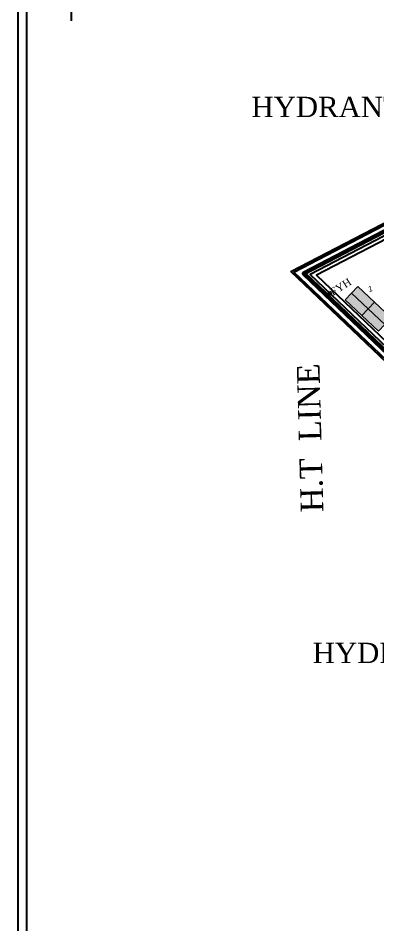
# Model space of a CAD drawing. Header units: inches. Extents: x -1774894 to -657573, y 144736 to 934842.
# Drawn here: x -1774894 to -1679523, y 486495 to 727260 of the extents above; entities that cross this region are included whole.
import ezdxf

# ---------------------------------------------------------------- set-up
doc = ezdxf.new("R2010")
doc.units = ezdxf.units.IN
doc.header["$MEASUREMENT"] = 0
for name, color, linetype in [('A-ANNO-TEXT', 7, 'Continuous'), ('A-WALL-PRHT-EXTR', 8, 'Continuous'), ('C-ROAD-OTLN', 142, 'Continuous'), ('I-LEGEND-TEXT', 1, 'Continuous')]:
    doc.layers.add(name, color=color, linetype=linetype)
for name, color, linetype, lineweight in [('Container', 5, 'Continuous', 9), ('grid', 7, 'Continuous', 18), ('P FIRE', 6, 'Continuous', 35), ('P FIXTURE', 54, 'Continuous', 30), ('P TEXT', 255, 'Continuous', 20)]:
    doc.layers.add(name, color=color, linetype=linetype, lineweight=lineweight)
doc.layers.add('PAVED AREA', color=7, linetype='Continuous', true_color=0xf2f2f2)
doc.styles.add('2MM', font='romans', dxfattribs={"height": 0.07874})
doc.styles.add('ARIAL', font='arial.ttf')
doc.styles.add('TIMES', font='times.ttf')

# ---------------------------------------------------------------- blocks, each defined once
blk = doc.blocks.new('A$C504613C0')
at = {"layer": 'P FIXTURE', "ltscale": 7.5}
blk.add_hatch(color=256, dxfattribs=at).paths.add_polyline_path([(900, 2041), (0, 2041), (0, 1441)])
blk.add_line((900, 2041), (0, 1441), dxfattribs=at)
blk.add_lwpolyline([(0, 2041), (0, 1441), (900, 1441), (900, 2041)], close=True, dxfattribs=at)
at = {"layer": 'P TEXT', "ltscale": 3, "insert": (942, 2748), "char_height": 2000, "width": 301259.33, "attachment_point": 1, "style": '2MM'}
blk.add_mtext('{\\fBookman Old Style|b0|i0|c0|p18;FYH}', dxfattribs=at)

msp = doc.modelspace()

# ---------------------------------------------------------------- hatches: boundary and pattern name
at = {"layer": 'grid'}
h = msp.add_hatch(color=256, dxfattribs=at)
h.set_gradient(color1=(158, 158, 255), color2=(173, 173, 255), one_color=1, tint=0.84, name='CYLINDER')
h.paths.add_polyline_path([(-1675953.032, 647645.003), (-1684804.176, 656021.175), (-1685076.867, 655741.486), (-1686484.437, 654254.1), (-1677629.066, 645873.929)])
h.paths.add_polyline_path([(-1677629.066, 645873.929), (-1686484.437, 654254.1), (-1688160.471, 652483.026), (-1679305.1, 644102.855)])

# ---------------------------------------------------------------- linework, layer by layer
at = {"layer": 'A-WALL-PRHT-EXTR', "ltscale": 0.2}
for p, q in [((-1702582.582, 659943.889), (-1657623.513, 683339.156)), ((-1701816.639, 659835.18), (-1657457.156, 682918.443)), ((-1603612.553, 565541.704), (-1702582.582, 659943.889)), ((-1603301.958, 565867.328), (-1701816.639, 659835.18))]:
    msp.add_line(p, q, dxfattribs=at)
at = {"layer": 'C-ROAD-OTLN', "linetype": 'Continuous'}
for points in [[(-1623915.438, 783990.845), (-1574156.038, 697033.784), (-1627778.145, 688589.264), (-1656514.465, 680534.399), (-1697476.296, 659219.167), (-1601334.176, 567514.373), (-1594127.483, 557381.169)], [(-1623047.495, 784487.508), (-1572567.738, 696271.589), (-1627564.682, 687610.556), (-1656144.782, 679599.48), (-1695774.201, 658977.593), (-1600574.717, 568171.93), (-1593312.56, 557960.738)]]:
    msp.add_lwpolyline(points, dxfattribs=at)
at = {"layer": 'Container'}
msp.add_line((-1680380.717, 651835.089), (-1683732.786, 648292.941), dxfattribs=at)
for points in [[(-1686484.437, 654254.1), (-1677629.066, 645873.929), (-1675953.032, 647645.003), (-1684808.402, 656025.175)], [(-1688160.471, 652483.026), (-1679305.1, 644102.855), (-1677629.066, 645873.929), (-1686484.437, 654254.1)]]:
    msp.add_lwpolyline(points, close=True, dxfattribs=at)
at = {"layer": 'I-LEGEND-TEXT', "color": 7}
for points in [[(-1774893.882, 934841.915), (-657572.561, 934841.915), (-657572.561, 144736.124), (-1774893.882, 144736.124)], [(-1772593.882, 932541.915), (-659872.561, 932541.915), (-659872.561, 147036.124), (-1772593.882, 147036.124)]]:
    msp.add_lwpolyline(points, close=True, dxfattribs=at)
at = {"layer": 'P FIRE', "lineweight": 60}
msp.add_lwpolyline([(-1624783.382, 783494.182), (-1575744.337, 697795.98), (-1627991.608, 689567.972), (-1656884.147, 681469.318), (-1699178.391, 659460.741), (-1602093.635, 566856.817), (-1594362.836, 555986.676), (-1588377.507, 560243.418), (-1586481.983, 560985.388), (-1517064.567, 592307.074), (-1475275.668, 610650.943), (-1445713.886, 628996.528), (-1333323.285, 698788.162)], dxfattribs=at)
at = {"layer": 'P FIRE', "ltscale": 7.5, "const_width": 50}
msp.add_lwpolyline([(-1692739.96, 653784.874), (-1693045.717, 653611.112)], dxfattribs=at)
at = {"layer": 'PAVED AREA'}
msp.add_line((-1760784.507, 726570.5), (-1760784.507, 849283.99), dxfattribs=at)

# ---------------------------------------------------------------- block references
at = {"layer": 'P FIRE', "ltscale": 7.5, "rotation": 32.27374912216271}
msp.add_blockref('A$C504613C0', (-1691810.129, 652312.533), dxfattribs=at)

# ---------------------------------------------------------------- texts
at = {"color": 7, "style": 'TIMES'}
for p in [(-1713031.712, 700982.653), (-1696802.925, 556010.09)]:
    msp.add_text('HYDRANT PIPE', height=5400, dxfattribs=at).set_placement(p)
msp.add_text('H.T  LINE', height=6000, rotation=91.53465205, dxfattribs=at).set_placement((-1693957.903, 596137.924))
at = {"layer": 'A-ANNO-TEXT', "insert": (-1681648.242, 656146.452), "char_height": 1500, "attachment_point": 2, "rotation": 12.53789219, "style": 'ARIAL'}
msp.add_mtext('{\\C7;1}', dxfattribs=at)

doc.saveas('drawing.dxf')
